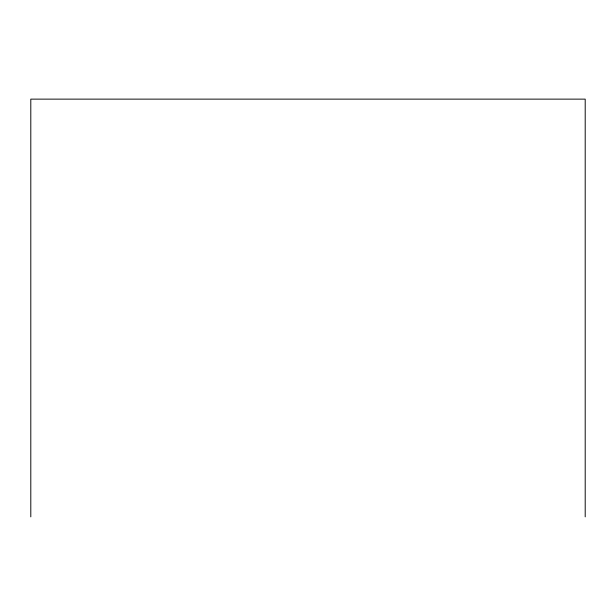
<?xml version="1.0" encoding="UTF-8"?>
<svg xmlns="http://www.w3.org/2000/svg" width="616" height="616" viewBox="0 0 616 616"><rect width="100%" height="100%" fill="white"/><g stroke="black" fill="none" stroke-linecap="round" stroke-linejoin="round"><path stroke-width="0.92" d="M585.2 516.87L585.2 99.13L30.8 99.13L30.8 516.87"/></g></svg>
